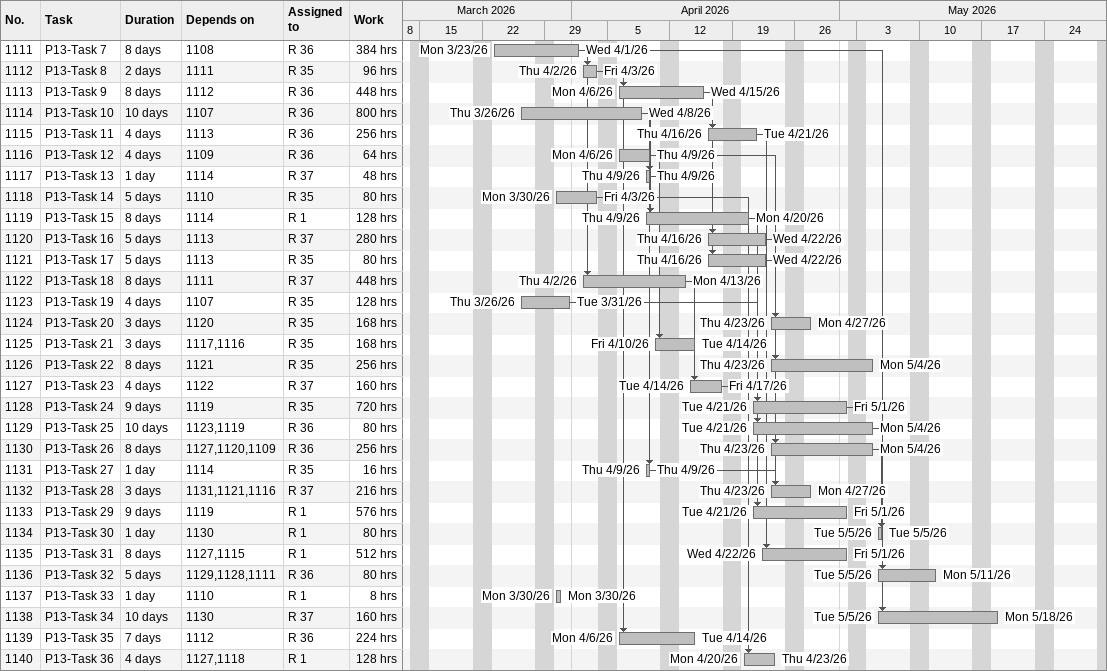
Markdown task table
| ID | Task | Duration | Start | Finish | Predecessors | Resources | Work (h) |
|---|---|---|---|---|---|---|---|
| 1111 | P13-Task 7 | 8d | 2026-03-23 | 2026-04-01 | 1108 | R 36 | 384 |
| 1112 | P13-Task 8 | 2d | 2026-04-02 | 2026-04-03 | 1111 | R 35 | 96 |
| 1113 | P13-Task 9 | 8d | 2026-04-06 | 2026-04-15 | 1112 | R 36 | 448 |
| 1114 | P13-Task 10 | 10d | 2026-03-26 | 2026-04-08 | 1107 | R 36 | 800 |
| 1115 | P13-Task 11 | 4d | 2026-04-16 | 2026-04-21 | 1113 | R 36 | 256 |
| 1116 | P13-Task 12 | 4d | 2026-04-06 | 2026-04-09 | 1109 | R 36 | 64 |
| 1117 | P13-Task 13 | 1d | 2026-04-09 | 2026-04-09 | 1114 | R 37 | 48 |
| 1118 | P13-Task 14 | 5d | 2026-03-30 | 2026-04-03 | 1110 | R 35 | 80 |
| 1119 | P13-Task 15 | 8d | 2026-04-09 | 2026-04-20 | 1114 | R 1 | 128 |
| 1120 | P13-Task 16 | 5d | 2026-04-16 | 2026-04-22 | 1113 | R 37 | 280 |
| 1121 | P13-Task 17 | 5d | 2026-04-16 | 2026-04-22 | 1113 | R 35 | 80 |
| 1122 | P13-Task 18 | 8d | 2026-04-02 | 2026-04-13 | 1111 | R 37 | 448 |
| 1123 | P13-Task 19 | 4d | 2026-03-26 | 2026-03-31 | 1107 | R 35 | 128 |
| 1124 | P13-Task 20 | 3d | 2026-04-23 | 2026-04-27 | 1120 | R 35 | 168 |
| 1125 | P13-Task 21 | 3d | 2026-04-10 | 2026-04-14 | 1117, 1116 | R 35 | 168 |
| 1126 | P13-Task 22 | 8d | 2026-04-23 | 2026-05-04 | 1121 | R 35 | 256 |
| 1127 | P13-Task 23 | 4d | 2026-04-14 | 2026-04-17 | 1122 | R 37 | 160 |
| 1128 | P13-Task 24 | 9d | 2026-04-21 | 2026-05-01 | 1119 | R 35 | 720 |
| 1129 | P13-Task 25 | 10d | 2026-04-21 | 2026-05-04 | 1123, 1119 | R 36 | 80 |
| 1130 | P13-Task 26 | 8d | 2026-04-23 | 2026-05-04 | 1127, 1120, 1109 | R 36 | 256 |
| 1131 | P13-Task 27 | 1d | 2026-04-09 | 2026-04-09 | 1114 | R 35 | 16 |
| 1132 | P13-Task 28 | 3d | 2026-04-23 | 2026-04-27 | 1131, 1121, 1116 | R 37 | 216 |
| 1133 | P13-Task 29 | 9d | 2026-04-21 | 2026-05-01 | 1119 | R 1 | 576 |
| 1134 | P13-Task 30 | 1d | 2026-05-05 | 2026-05-05 | 1130 | R 1 | 80 |
| 1135 | P13-Task 31 | 8d | 2026-04-22 | 2026-05-01 | 1127, 1115 | R 1 | 512 |
| 1136 | P13-Task 32 | 5d | 2026-05-05 | 2026-05-11 | 1129, 1128, 1111 | R 36 | 80 |
| 1137 | P13-Task 33 | 1d | 2026-03-30 | 2026-03-30 | 1110 | R 1 | 8 |
| 1138 | P13-Task 34 | 10d | 2026-05-05 | 2026-05-18 | 1130 | R 37 | 160 |
| 1139 | P13-Task 35 | 7d | 2026-04-06 | 2026-04-14 | 1112 | R 36 | 224 |
| 1140 | P13-Task 36 | 4d | 2026-04-20 | 2026-04-23 | 1127, 1118 | R 1 | 128 |
